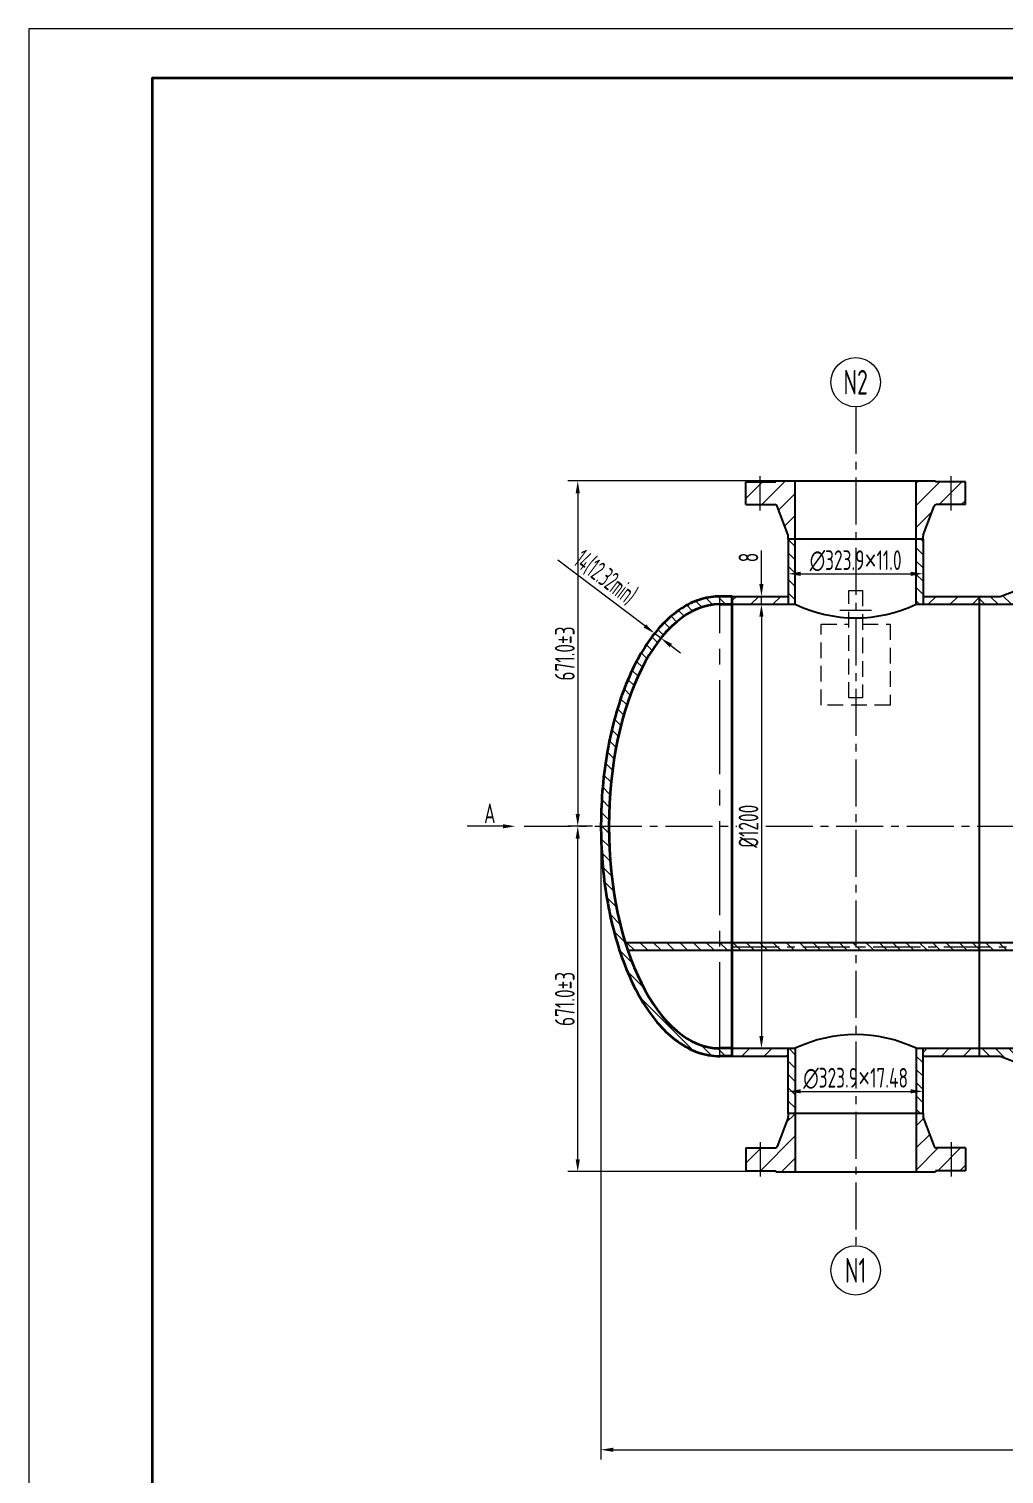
# Model space of a CAD drawing. Header units: millimetres. Extents: x 5765 to 6606, y -201 to 393.
# Drawn here: x 5765 to 5962.6, y 100.5 to 393.4 of the extents above; entities that cross this region are included whole.
import ezdxf
from ezdxf.enums import TextEntityAlignment as Align

# ---------------------------------------------------------------- set-up
doc = ezdxf.new("R2010")
doc.units = ezdxf.units.MM
doc.linetypes.add('CENTER2', pattern=[28.575, 19.05, -3.175, 3.175, -3.175])
doc.linetypes.add('DASHED2', pattern=[9.525, 6.35, -3.175])
for name, color, linetype, lineweight in [('1粗实线', 7, 'Continuous', 35), ('2细实线', 3, 'Continuous', 13), ('3中心线', 1, 'CENTER2', 13), ('4虚线', 4, 'DASHED2', 13), ('6剖面线', 6, 'Continuous', 13), ('7文本', 2, 'Continuous', 13), ('8标注', 3, 'Continuous', 13), ('9图表', 4, 'Continuous', 13)]:
    doc.layers.add(name, color=color, linetype=linetype, lineweight=lineweight)
doc.styles.add('lanpec', font='bpec_e.shx', dxfattribs={"width": 0.75, "bigfont": 'hztxt.shx'})
doc.styles.add('lanpec-dim', font='bpec_e.shx', dxfattribs={"width": 0.75})
doc.dimstyles.new('lanpec', dxfattribs={"dimtxt": 4, "dimasz": 2.5, "dimexe": 2, "dimexo": 0, "dimtad": 1, "dimdsep": 46, "dimtxsty": 'lanpec-dim', "dimcen": 2.5, "dimclrd": 256, "dimclre": 256, "dimclrt": 256, "dimazin": 0, "dimtfac": 1, "dimtmove": 0, "dimatfit": 3, "dimfxl": 1, "dimlwd": -1, "dimlwe": -1, "dimarcsym": 0})
doc.dimstyles.new('lanpec$0', dxfattribs={"dimscale": 10, "dimtxt": 4, "dimasz": 2.5, "dimexe": 2, "dimexo": 0, "dimtad": 1, "dimdec": 1, "dimdsep": 46, "dimtxsty": 'lanpec-dim', "dimcen": 0.09, "dimclrd": 256, "dimclre": 256, "dimclrt": 256, "dimadec": 1, "dimazin": 0, "dimtfac": 0.707, "dimtdec": 1, "dimtmove": 0, "dimatfit": 3, "dimfxl": 1, "dimarcsym": 0})
pattern_1 = [(45, (6039.641, 1217.919), (-2.245064, 2.245064), [])]

# ---------------------------------------------------------------- blocks, each defined once
blk = doc.blocks.new('A1')
at = {"layer": '1粗实线'}
blk.add_lwpolyline([(-816, 10), (-10, 10), (-10, 584), (-816, 584)], close=True, dxfattribs=at)
at = {"layer": '9图表'}
blk.add_lwpolyline([(-841, 0), (0, 0), (0, 594), (-841, 594)], close=True, dxfattribs=at)
blk = doc.blocks.new('*D47')
at = {"layer": '8标注', "transparency": 16777216}
for p, q in [((6356.62, 250.3), (6356.62, 103.48)), ((5880.91, 231.84), (5880.91, 103.48)), ((5883.41, 105.48), (6354.12, 105.48))]:
    blk.add_line(p, q, dxfattribs=at)
for points in [[(5883.41, 105.9), (5883.41, 105.06), (5880.91, 105.48)], [(6354.12, 105.9), (6354.12, 105.06), (6356.62, 105.48)]]:
    blk.add_solid(points, dxfattribs=at)
at = {"layer": 'Defpoints', "color": 0, "transparency": 16777216}
for p in [(6356.62, 250.3), (5880.91, 231.84), (6356.62, 105.48)]:
    blk.add_point(p, dxfattribs=at)
at = {"layer": '8标注', "transparency": 16777216, "insert": (6118.76, 108.11), "char_height": 4, "attachment_point": 5, "style": 'lanpec-dim'}
blk.add_mtext('7701.343', dxfattribs=at)
blk = doc.blocks.new('*D49')
at = {"layer": '8标注', "transparency": 16777216}
for p, q in [((5913.42, 276.84), (5915.42, 276.84)), ((5913.42, 274.34), (5913.42, 189.34)), ((5913.42, 186.84), (5915.42, 186.84))]:
    blk.add_line(p, q, dxfattribs=at)
for points in [[(5913, 274.34), (5913.84, 274.34), (5913.42, 276.84)], [(5913, 189.34), (5913.84, 189.34), (5913.42, 186.84)]]:
    blk.add_solid(points, dxfattribs=at)
at = {"layer": 'Defpoints', "color": 0, "transparency": 16777216}
for p in [(5913.42, 276.84), (5913.42, 186.84), (5913.42, 186.84)]:
    blk.add_point(p, dxfattribs=at)
at = {"layer": '8标注', "transparency": 16777216, "insert": (5910.8, 231.84), "char_height": 4, "attachment_point": 5, "rotation": 90, "style": 'lanpec-dim'}
blk.add_mtext('%%C1200', dxfattribs=at)
blk = doc.blocks.new('*D50')
at = {"layer": '8标注', "transparency": 16777216}
for p, q in [((5918.86, 283.01), (5918.86, 285.01)), ((5946.16, 281.62), (5946.16, 285.01)), ((5921.36, 283.01), (5943.66, 283.01))]:
    blk.add_line(p, q, dxfattribs=at)
for points in [[(5921.36, 283.43), (5921.36, 282.59), (5918.86, 283.01)], [(5943.66, 283.43), (5943.66, 282.59), (5946.16, 283.01)]]:
    blk.add_solid(points, dxfattribs=at)
at = {"layer": 'Defpoints', "color": 0, "transparency": 16777216}
for p in [(5918.86, 283.01), (5946.16, 283.01), (5946.16, 281.62)]:
    blk.add_point(p, dxfattribs=at)
at = {"layer": '8标注', "transparency": 16777216, "insert": (5932.51, 285.64), "char_height": 4, "attachment_point": 5, "style": 'lanpec-dim'}
blk.add_mtext('∅323.9{\\fArial|b0|i0|c0|p34;×}11.0', dxfattribs=at)
blk = doc.blocks.new('*D52')
at = {"layer": '8标注', "transparency": 16777216}
for p, q in [((5918.86, 178.11), (5918.86, 180.11)), ((5946.16, 176.72), (5946.16, 180.11)), ((5921.36, 178.11), (5943.66, 178.11))]:
    blk.add_line(p, q, dxfattribs=at)
for points in [[(5921.36, 178.53), (5921.36, 177.7), (5918.86, 178.11)], [(5943.66, 178.53), (5943.66, 177.7), (5946.16, 178.11)]]:
    blk.add_solid(points, dxfattribs=at)
at = {"layer": 'Defpoints', "color": 0, "transparency": 16777216}
for p in [(5918.86, 178.11), (5946.16, 178.11), (5946.16, 176.72)]:
    blk.add_point(p, dxfattribs=at)
at = {"layer": '8标注', "transparency": 16777216, "insert": (5932.51, 180.74), "char_height": 4, "attachment_point": 5, "style": 'lanpec-dim'}
blk.add_mtext('∅323.9{\\fArial|b0|i0|c0|p34;×}17.48', dxfattribs=at)
blk = doc.blocks.new('*D54')
at = {"layer": '8标注', "transparency": 16777216}
for p, q in [((5913.42, 280.94), (5913.42, 287.71)), ((5915.84, 278.44), (5911.42, 278.44)), ((5913.42, 276.84), (5913.42, 278.44)), ((5915.89, 276.84), (5911.42, 276.84)), ((5913.42, 274.34), (5913.42, 271.84))]:
    blk.add_line(p, q, dxfattribs=at)
for points in [[(5913, 280.94), (5913.84, 280.94), (5913.42, 278.44)], [(5913, 274.34), (5913.84, 274.34), (5913.42, 276.84)]]:
    blk.add_solid(points, dxfattribs=at)
at = {"layer": 'Defpoints', "color": 0, "transparency": 16777216}
for p in [(5913.42, 278.44), (5915.84, 278.44), (5915.89, 276.84)]:
    blk.add_point(p, dxfattribs=at)
at = {"layer": '8标注', "transparency": 16777216, "insert": (5910.79, 286.31), "char_height": 4, "attachment_point": 5, "rotation": 90, "style": 'lanpec-dim'}
blk.add_mtext('8', dxfattribs=at)
blk = doc.blocks.new('*D55')
at = {"layer": '8标注', "transparency": 16777216}
for p, q in [((5916.32, 301.84), (5874.21, 301.84)), ((5876.21, 299.34), (5876.21, 234.34)), ((5879.23, 231.84), (5874.21, 231.84))]:
    blk.add_line(p, q, dxfattribs=at)
for points in [[(5875.79, 299.34), (5876.63, 299.34), (5876.21, 301.84)], [(5875.79, 234.34), (5876.63, 234.34), (5876.21, 231.84)]]:
    blk.add_solid(points, dxfattribs=at)
at = {"layer": 'Defpoints', "color": 0, "transparency": 16777216}
for p in [(5916.32, 301.84), (5876.21, 231.84), (5879.23, 231.84)]:
    blk.add_point(p, dxfattribs=at)
at = {"layer": '8标注', "transparency": 16777216, "insert": (5873.59, 266.84), "char_height": 4, "attachment_point": 5, "rotation": 90, "style": 'lanpec-dim'}
blk.add_mtext('671.0±3', dxfattribs=at)
blk = doc.blocks.new('*D56')
at = {"layer": '8标注', "transparency": 16777216}
for p, q in [((5879.23, 231.84), (5874.21, 231.84)), ((5876.21, 164.34), (5876.21, 229.34)), ((5916.32, 161.84), (5874.21, 161.84))]:
    blk.add_line(p, q, dxfattribs=at)
for points in [[(5875.79, 229.34), (5876.63, 229.34), (5876.21, 231.84)], [(5875.79, 164.34), (5876.63, 164.34), (5876.21, 161.84)]]:
    blk.add_solid(points, dxfattribs=at)
at = {"layer": 'Defpoints', "color": 0, "transparency": 16777216}
for p in [(5876.21, 231.84), (5879.23, 231.84), (5916.32, 161.84)]:
    blk.add_point(p, dxfattribs=at)
at = {"layer": '8标注', "transparency": 16777216, "insert": (5873.59, 196.84), "char_height": 4, "attachment_point": 5, "rotation": 90, "style": 'lanpec-dim'}
blk.add_mtext('671.0±3', dxfattribs=at)
blk = doc.blocks.new('管口号')
at = {"layer": '2细实线'}
blk.add_circle((0, 5), 5, dxfattribs=at)
at = {"layer": '7文本', "style": 'lanpec', "width": 0.75}
blk.add_attdef('N', text='', height=5, dxfattribs=at).set_placement((0, 5), align=Align.MIDDLE_CENTER)
blk = doc.blocks.new('*D63')
at = {"layer": '8标注', "transparency": 16777216}
for p, q in [((5889.79, 272.45), (5872.19, 285.75)), ((5891.32, 270.33), (5892.99, 272.53)), ((5893.06, 269.97), (5891.78, 270.94)), ((5892.6, 269.37), (5894.26, 271.57)), ((5895.05, 268.47), (5897.05, 266.96))]:
    blk.add_line(p, q, dxfattribs=at)
for points in [[(5890.04, 272.78), (5889.54, 272.11), (5891.78, 270.94)], [(5895.3, 268.8), (5894.8, 268.13), (5893.06, 269.97)]]:
    blk.add_solid(points, dxfattribs=at)
at = {"layer": 'Defpoints', "color": 0, "transparency": 16777216}
for p in [(5891.32, 270.33), (5891.78, 270.94), (5892.6, 269.37)]:
    blk.add_point(p, dxfattribs=at)
at = {"layer": '8标注', "transparency": 16777216, "insert": (5881.79, 282.24), "char_height": 4, "attachment_point": 5, "rotation": 322.9222, "style": 'lanpec-dim'}
blk.add_mtext('{\\Fbpec_e,hztxt|c134;\\W0.6;14(12.32min)}', dxfattribs=at)

msp = doc.modelspace()

# ---------------------------------------------------------------- hatches: boundary and pattern name
at = {"layer": '6剖面线'}
h = msp.add_hatch(dxfattribs=at)
h.set_pattern_fill('ANSI31', color=256, style=0)
h.set_pattern_definition(pattern_1)
h.paths.add_polyline_path([(5951.882, 301.636), (5950.382, 301.636), (5950.382, 297.026), (5951.882, 297.026)])
h.paths.add_polyline_path([(5953.382, 301.636), (5951.882, 301.636), (5951.882, 297.026), (5953.382, 297.026)])
h.paths.add_polyline_path([(5950.382, 301.636), (5948.702, 301.636), (5948.702, 301.836), (5944.762, 301.836), (5944.762, 290.036), (5946.162, 290.036), (5946.162, 290.644, -0.09138), (5946.195, 290.822), (5948.439, 296.704, -0.3110597), (5948.906, 297.026), (5950.382, 297.026)])
h.paths.add_polyline_path([(5954.762, 301.636), (5953.382, 301.636), (5953.382, 297.026), (5954.762, 297.026)])
h.paths.add_polyline_path([(5920.262, 301.836), (5916.322, 301.836), (5916.322, 301.636), (5913.142, 301.636), (5913.142, 297.026), (5916.118, 297.026, -0.3110597), (5916.585, 296.704), (5918.829, 290.822, -0.09138), (5918.862, 290.644), (5918.862, 290.036), (5920.262, 290.036)])
h.paths.add_polyline_path([(5913.142, 301.636), (5910.262, 301.636), (5910.262, 297.026), (5913.142, 297.026)])
h = msp.add_hatch(dxfattribs=at)
h.set_pattern_fill('ANSI31', color=256, scale=0.6, angle=90, style=0)
h.set_pattern_definition([(135, (5945.9663, 287.0748), (-1.34704, -1.34704), [])])
h.paths.add_polyline_path([(5918.862, 290.036), (5918.862, 276.836), (5920.262, 276.836), (5920.262, 290.036)])
h.paths.add_polyline_path([(5946.162, 276.836), (5946.162, 290.036), (5944.762, 290.036), (5944.762, 276.836)])
h = msp.add_hatch(dxfattribs=at)
h.set_pattern_fill('ANSI31', color=256, scale=0.6, angle=90, style=0)
h.set_pattern_definition([(135, (-65338.3023, -31498.8769), (-1.34703842, -1.34703842), [])])
h.paths.add_polyline_path([(5972.012, 283.836), (5972.012, 286.586), (5966.012, 286.586), (5966.012, 283.836)])
h.paths.add_polyline_path([(5966.012, 283.836), (5966.012, 280.036), (5961.812, 278.436), (5957.512, 278.436), (5957.512, 276.836), (5972.012, 276.836), (5972.012, 281.236), (5973.012, 281.236), (5973.012, 281.586), (5972.012, 282.586), (5972.012, 283.836)])
h = msp.add_hatch(dxfattribs=at)
h.set_pattern_fill('ANSI31', color=256, scale=0.6, angle=90, style=0)
h.set_pattern_definition([(135, (-1684.99, -6.8075), (-1.3470384, -1.3470384), [])])
h.paths.add_polyline_path([(5907.512, 278.436), (5905.012, 278.436), (5905.012, 276.836), (5907.512, 276.836)])
edge = h.paths.add_edge_path()
edge.add_spline(control_points=[(5905.012, 278.436), (5903.768, 278.436), (5902.525, 278.254), (5900.091, 277.542), (5898.9, 277.013), (5896.6, 275.639), (5895.491, 274.794), (5891.989, 271.535), (5889.802, 268.507), (5886.07, 261.278), (5884.528, 257.076), (5882.22, 247.929), (5881.455, 242.985), (5880.98, 235.91), (5880.913, 233.873), (5880.913, 231.836)], knot_values=[3.1415927, 3.1415927, 3.1415927, 3.1415927, 3.2867652, 3.2867652, 3.4319377, 3.4319377, 3.5771102, 3.5771102, 3.9110536, 3.9110536, 4.244997, 4.244997, 4.5789404, 4.5789404, 4.7123898, 4.7123898, 4.7123898, 4.7123898], degree=3, periodic=0)
edge.add_line((5880.913, 231.836), (5882.512, 231.836))
edge.add_ellipse((5905.012, 231.836), major_axis=(0, -45), ratio=0.5, start_angle=268.98135, end_angle=270, ccw=False)
edge.add_ellipse((5905.012, 231.836), major_axis=(0, -45), ratio=0.5, start_angle=180, end_angle=268.98135, ccw=False)
edge.add_line((5905.012, 276.836), (5905.012, 278.436))
edge = h.paths.add_edge_path()
edge.add_ellipse((5905.012, 231.836), major_axis=(0, -45), ratio=0.5, start_angle=271.01865, end_angle=360, ccw=False)
edge.add_ellipse((5905.012, 231.836), major_axis=(0, -45), ratio=0.5, start_angle=270, end_angle=271.01865, ccw=False)
edge.add_line((5882.512, 231.836), (5880.913, 231.836))
edge.add_spline(control_points=[(5880.913, 231.836), (5880.913, 228.775), (5881.066, 225.714), (5881.879, 217.712), (5882.808, 212.877), (5885.422, 204.044), (5887.106, 200.047), (5891.09, 193.302), (5893.391, 190.551), (5897.359, 187.487), (5898.864, 186.634), (5901.919, 185.518), (5903.465, 185.236), (5905.012, 185.236)], knot_values=[4.7123898, 4.7123898, 4.7123898, 4.7123898, 4.9128838, 4.9128838, 5.2468272, 5.2468272, 5.5807706, 5.5807706, 5.914714, 5.914714, 6.1025856, 6.1025856, 6.2831853, 6.2831853, 6.2831853, 6.2831853], degree=3, periodic=0)
edge.add_line((5905.012, 185.236), (5905.012, 186.836))
h.paths.add_polyline_path([(5907.512, 186.836), (5905.012, 186.836), (5905.012, 185.236), (5907.512, 185.236)])
h = msp.add_hatch(dxfattribs=at)
h.set_pattern_fill('ANSI31', color=256, style=0)
h.set_pattern_definition(pattern_1)
h.paths.add_polyline_path([(5907.512, 278.436), (5907.512, 276.836), (5918.862, 276.836), (5918.862, 278.436)])
h.paths.add_polyline_path([(5957.512, 276.836), (5957.512, 278.436), (5946.162, 278.436), (5946.162, 276.836)])
h = msp.add_hatch(dxfattribs=at)
h.set_pattern_fill('ANSI31', color=256, scale=0.6, angle=90, style=0)
h.set_pattern_definition([(135, (2014.1335, 524.0785), (-1.3470384, -1.3470384), [])])
h.paths.add_polyline_path([(5971.812, 208.236), (5932.512, 208.236), (5932.512, 207.436), (5971.812, 207.436)])
h.paths.add_polyline_path([(5971.812, 207.436), (5932.512, 207.436), (5932.512, 206.636), (5971.812, 206.636)])
h.paths.add_polyline_path([(5908.69, 208.236), (5908.69, 207.436), (5932.512, 207.436), (5932.512, 208.236)])
h.paths.add_polyline_path([(5908.69, 207.436), (5908.69, 208.236), (5885.33, 208.236), (5885.33, 207.436)])
h.paths.add_polyline_path([(5908.69, 207.436), (5908.69, 206.636), (5932.512, 206.636), (5932.512, 207.436)])
h.paths.add_polyline_path([(5908.69, 206.636), (5908.69, 207.436), (5885.42, 207.436), (5885.42, 206.636)])
h = msp.add_hatch(dxfattribs=at)
h.set_pattern_fill('ANSI31', color=256, style=0)
h.set_pattern_definition(pattern_1)
h.paths.add_polyline_path([(5918.862, 185.236), (5918.862, 186.836), (5907.512, 186.836), (5907.512, 185.236)])
h.paths.add_polyline_path([(5946.162, 186.836), (5946.162, 185.236), (5957.512, 185.236), (5957.512, 186.836)])
h = msp.add_hatch(dxfattribs=at)
h.set_pattern_fill('ANSI31', color=256, scale=0.6, angle=90, style=0)
h.set_pattern_definition([(135, (6729.24, -1609.49), (-1.3470384, -1.3470384), [])])
h.paths.add_polyline_path([(5946.162, 173.636), (5946.162, 186.836), (5944.762, 186.836), (5944.762, 173.636)])
h.paths.add_polyline_path([(5918.862, 186.836), (5918.862, 173.636), (5920.262, 173.636), (5920.262, 186.836)])
h = msp.add_hatch(dxfattribs=at)
h.set_pattern_fill('ANSI31', color=256, scale=0.6, angle=90, style=0)
h.set_pattern_definition([(135, (6039.6409, 1217.919), (-1.3470384, -1.3470384), [])])
h.paths.add_polyline_path([(5957.512, 186.836), (5957.512, 185.236), (5961.812, 185.236), (5966.012, 183.636), (5966.012, 179.836), (5972.012, 179.836), (5972.012, 181.086), (5973.012, 182.086), (5973.012, 182.436), (5972.012, 182.436), (5972.012, 186.836)])
h.paths.add_polyline_path([(5966.012, 179.836), (5966.012, 177.086), (5972.012, 177.086), (5972.012, 179.836)])
h = msp.add_hatch(dxfattribs=at)
h.set_pattern_fill('ANSI31', color=256, style=0)
h.set_pattern_definition(pattern_1)
h.paths.add_polyline_path([(5951.882, 166.646), (5950.382, 166.646), (5950.382, 162.036), (5951.882, 162.036)])
h.paths.add_polyline_path([(5953.382, 166.646), (5951.882, 166.646), (5951.882, 162.036), (5953.382, 162.036)])
h.paths.add_polyline_path([(5950.382, 162.036), (5948.702, 162.036), (5948.702, 161.836), (5944.762, 161.836), (5944.762, 173.636), (5946.162, 173.636), (5946.162, 173.028, 0.09138), (5946.195, 172.85), (5948.439, 166.968, 0.3110597), (5948.906, 166.646), (5950.382, 166.646)])
h.paths.add_polyline_path([(5954.762, 162.036), (5953.382, 162.036), (5953.382, 166.646), (5954.762, 166.646)])
h.paths.add_polyline_path([(5920.262, 161.836), (5916.322, 161.836), (5916.322, 162.036), (5913.142, 162.036), (5913.142, 166.646), (5916.118, 166.646, 0.3110597), (5916.585, 166.968), (5918.829, 172.85, 0.09138), (5918.862, 173.028), (5918.862, 173.636), (5920.262, 173.636)])
h.paths.add_polyline_path([(5913.142, 162.036), (5910.262, 162.036), (5910.262, 166.646), (5913.142, 166.646)])

# ---------------------------------------------------------------- linework, layer by layer
for p, q in [((5916.322, 301.636), (5916.322, 301.836)), ((5916.322, 301.836), (5948.702, 301.836)), ((5920.262, 276.836), (5920.262, 301.836)), ((5944.762, 276.836), (5944.762, 301.836)), ((5948.702, 301.636), (5948.702, 301.836)), ((5910.262, 297.026), (5910.262, 301.636)), ((5910.262, 301.636), (5916.322, 301.636)), ((5954.762, 301.636), (5948.702, 301.636)), ((5954.762, 297.026), (5954.762, 301.636)), ((5910.262, 297.026), (5916.118, 297.026)), ((5918.829, 290.822), (5916.585, 296.704)), ((5946.195, 290.822), (5948.439, 296.704)), ((5954.762, 297.026), (5948.906, 297.026)), ((5918.862, 290.036), (5918.862, 290.644)), ((5946.162, 290.036), (5918.862, 290.036)), ((5918.862, 290.036), (5918.862, 276.836)), ((5946.162, 290.036), (5946.162, 290.644)), ((5946.162, 290.036), (5946.162, 276.836)), ((5907.512, 278.436), (5918.862, 278.436)), ((5907.512, 278.436), (5907.512, 185.236)), ((5946.162, 278.436), (5957.512, 278.436)), ((5957.512, 278.436), (5957.512, 231.836)), ((5957.512, 278.436), (5961.812, 278.436)), ((5961.812, 278.436), (5966.012, 280.036)), ((5907.512, 276.836), (5920.262, 276.836)), ((5944.762, 276.836), (5957.512, 276.836)), ((5957.512, 276.836), (5972.012, 276.836)), ((5957.512, 231.836), (5957.512, 185.236)), ((5907.512, 208.236), (5885.855, 208.236)), ((5971.812, 208.236), (5907.512, 208.236)), ((5907.512, 206.636), (5886.371, 206.636)), ((5971.812, 206.636), (5907.512, 206.636)), ((5907.512, 186.836), (5920.262, 186.836)), ((5907.512, 185.236), (5918.862, 185.236)), ((5918.862, 173.636), (5918.862, 186.836)), ((5920.262, 186.836), (5920.262, 161.836)), ((5944.762, 186.836), (5957.512, 186.836)), ((5944.762, 186.836), (5944.762, 161.836)), ((5946.162, 173.636), (5946.162, 186.836)), ((5946.162, 185.236), (5957.512, 185.236)), ((5957.512, 186.836), (5972.012, 186.836)), ((5957.512, 185.236), (5961.812, 185.236)), ((5961.812, 185.236), (5966.012, 183.636)), ((5918.829, 172.85), (5916.585, 166.968)), ((5946.162, 173.636), (5918.862, 173.636)), ((5918.862, 173.636), (5918.862, 173.028)), ((5946.162, 173.636), (5946.162, 173.028)), ((5946.195, 172.85), (5948.439, 166.968)), ((5910.262, 166.646), (5910.262, 162.036)), ((5910.262, 166.646), (5916.118, 166.646)), ((5954.762, 166.646), (5948.906, 166.646)), ((5954.762, 166.646), (5954.762, 162.036)), ((5910.262, 162.036), (5916.322, 162.036)), ((5916.322, 162.036), (5916.322, 161.836)), ((5916.322, 161.836), (5948.702, 161.836)), ((5954.762, 162.036), (5948.702, 162.036)), ((5948.702, 162.036), (5948.702, 161.836))]:
    msp.add_line(p, q)
for centre, radius, start, end in [((5916.118, 296.526), 0.5, 20.88476, 90), ((5948.906, 296.526), 0.5, 90, 159.11524), ((5918.362, 290.644), 0.5, 0, 20.88476), ((5946.662, 290.644), 0.5, 159.11524, 180), ((5932.512, 302.537), 28.471, 244.51564, 295.48436), ((5932.512, 161.135), 28.471, 64.51564, 115.48436), ((5918.362, 173.028), 0.5, 339.11524, 0), ((5946.662, 173.028), 0.5, 180, 200.88476), ((5916.118, 167.146), 0.5, 270, 339.11524), ((5948.906, 167.146), 0.5, 200.88476, 270)]:
    msp.add_arc(centre, radius, start, end)
at = {"layer": '1粗实线'}
for p, q in [((5907.512, 278.436), (5905.012, 278.436)), ((5907.512, 185.236), (5907.512, 278.436)), ((5905.012, 276.836), (5907.512, 276.836)), ((5907.512, 186.836), (5905.012, 186.836)), ((5907.512, 185.236), (5905.012, 185.236))]:
    msp.add_line(p, q, dxfattribs=at)
msp.add_ellipse((5905.012, 231.836), major_axis=(0, -45), ratio=0.5, start_param=3.1415927, end_param=6.2831853, dxfattribs=at)
msp.add_open_spline([(5905.012, 278.436), (5903.768, 278.436), (5902.525, 278.254), (5900.091, 277.542), (5898.9, 277.013), (5896.6, 275.639), (5895.491, 274.794), (5891.989, 271.535), (5889.802, 268.507), (5886.07, 261.278), (5884.528, 257.076), (5882.22, 247.929), (5881.455, 242.985), (5880.776, 232.876), (5880.863, 227.712), (5881.879, 217.712), (5882.808, 212.877), (5885.422, 204.044), (5887.106, 200.047), (5891.09, 193.302), (5893.391, 190.551), (5897.359, 187.487), (5898.864, 186.634), (5901.919, 185.518), (5903.465, 185.236), (5905.012, 185.236)], degree=3, knots=[3.1415927, 3.1415927, 3.1415927, 3.1415927, 3.2867652, 3.2867652, 3.4319377, 3.4319377, 3.5771102, 3.5771102, 3.9110536, 3.9110536, 4.244997, 4.244997, 4.5789404, 4.5789404, 4.9128838, 4.9128838, 5.2468272, 5.2468272, 5.5807706, 5.5807706, 5.914714, 5.914714, 6.1025856, 6.1025856, 6.2831853, 6.2831853, 6.2831853, 6.2831853], dxfattribs=at)
at = {"layer": '2细实线'}
msp.add_line((5861.046, 231.836), (5853.81, 231.836), dxfattribs=at)
at = {"layer": '3中心线', "ltscale": 0.5}
for p, q in [((5932.512, 316.836), (5932.512, 146.836)), ((5913.142, 295.836), (5913.142, 302.826)), ((5951.882, 295.836), (5951.882, 302.826)), ((5935.743, 275.59), (5929.281, 275.59)), ((5865.38, 231.836), (5908.422, 231.836)), ((5914.29, 231.836), (5981.312, 231.836)), ((5907.512, 207.436), (5971.812, 207.436)), ((5913.142, 167.836), (5913.142, 160.846)), ((5951.882, 167.836), (5951.882, 160.846))]:
    msp.add_line(p, q, dxfattribs=at)
at = {"layer": '3中心线'}
msp.add_line((5905.012, 185.236), (5905.012, 278.436), dxfattribs=at)
at = {"layer": '4虚线', "ltscale": 0.5}
for p, q in [((5931.112, 279.59), (5933.912, 279.59)), ((5931.112, 257.868), (5931.112, 279.59)), ((5933.912, 279.59), (5933.912, 257.868)), ((5925.512, 272.793), (5931.112, 272.793)), ((5925.512, 256.403), (5925.512, 272.793)), ((5933.912, 272.793), (5939.512, 272.793)), ((5939.512, 272.793), (5939.512, 256.403)), ((5933.912, 257.868), (5931.112, 257.868)), ((5939.512, 256.403), (5925.512, 256.403))]:
    msp.add_line(p, q, dxfattribs=at)
at = {"layer": '8标注'}
msp.add_solid([(5861.046, 232.253), (5861.046, 231.419), (5863.546, 231.836)], dxfattribs=at)

# ---------------------------------------------------------------- block references
at = {"layer": '2细实线'}
msp.add_blockref('A1', (6606.028, -200.559), dxfattribs=at)
at = {"layer": '8标注'}
for p, values in [((5932.512, 316.836), {'N': 'N2'}), ((5932.512, 136.836), {'N': 'N1'})]:
    msp.add_blockref('管口号', p, dxfattribs=at).add_auto_attribs(values)

# ---------------------------------------------------------------- texts
at = {"layer": '8标注', "insert": (5858.393, 234.461), "char_height": 4, "attachment_point": 5, "style": 'lanpec-dim'}
msp.add_mtext('A', dxfattribs=at)

# ---------------------------------------------------------------- dimensions: what is measured, and where the dimension line sits
at = {"layer": '8标注'}
for p1, angle, picture, middle in [((5916.322, 301.836), 90, '*D55', (5873.585, 266.836)), ((5916.322, 161.836), 270, '*D56', (5873.585, 196.836))]:
    dim = msp.add_linear_dim(base=(5876.21, 231.836), p1=p1, p2=(5879.23, 231.836), angle=angle, text='671.0±3', dimstyle='lanpec$0', override={"dimscale": 1, "dimdec": 2, "dimcen": 2.5, "dimadec": 2, "dimtfac": 1, "dimtdec": 2, "dimlwd": 65535, "dimlwe": 65535}, dxfattribs=at)
    dim.commit()
    dim.dimension.update_dxf_attribs({"geometry": picture, "text_midpoint": middle})
dim = msp.add_linear_dim(base=(5891.781, 270.939), p1=(5892.597, 269.365), p2=(5891.32, 270.33), angle=142.92216, text='{\\Fbpec_e,hztxt|c134;\\W0.6;14(12.32min)}', dimstyle='lanpec$0', override={"dimscale": 1, "dimdec": 2, "dimcen": 2.5, "dimadec": 2, "dimtfac": 1, "dimtdec": 2, "dimlwd": 65535, "dimlwe": 65535}, dxfattribs=at)
dim.commit()
dim.dimension.update_dxf_attribs({"geometry": '*D63', "text_midpoint": (5879.989, 279.85), "dimtype": 161})
dim = msp.add_linear_dim(base=(5913.42, 278.436), p1=(5915.89, 276.836), p2=(5915.84, 278.436), angle=90, text='8', dimstyle='lanpec', dxfattribs=at)
dim.commit()
dim.dimension.update_dxf_attribs({"geometry": '*D54', "text_midpoint": (5913.42, 286.31), "dimtype": 160})
for base, p1, p2, text, picture, middle in [((5946.162, 283.01), (5918.862, 283.01), (5946.162, 281.62), '∅323.9{\\fArial|b0|i0|c0|p34;×}11.0', '*D50', (5932.512, 285.635)), ((6356.616, 105.48), (5880.912, 231.836), (6356.616, 250.301), '7701.343', '*D47', (6118.764, 108.105)), ((5946.162, 178.113), (5918.862, 178.113), (5946.162, 176.723), '∅323.9{\\fArial|b0|i0|c0|p34;×}17.48', '*D52', (5932.512, 180.738))]:
    dim = msp.add_linear_dim(base=base, p1=p1, p2=p2, text=text, dimstyle='lanpec', dxfattribs=at)
    dim.commit()
    dim.dimension.update_dxf_attribs({"geometry": picture, "text_midpoint": middle})
dim = msp.add_linear_dim(base=(5913.42, 186.836), p1=(5913.42, 276.836), p2=(5913.42, 186.836), angle=90, text='%%C1200', dimstyle='lanpec', dxfattribs=at)
dim.commit()
dim.dimension.update_dxf_attribs({"geometry": '*D49', "text_midpoint": (5910.795, 231.836)})

doc.saveas('drawing.dxf')
